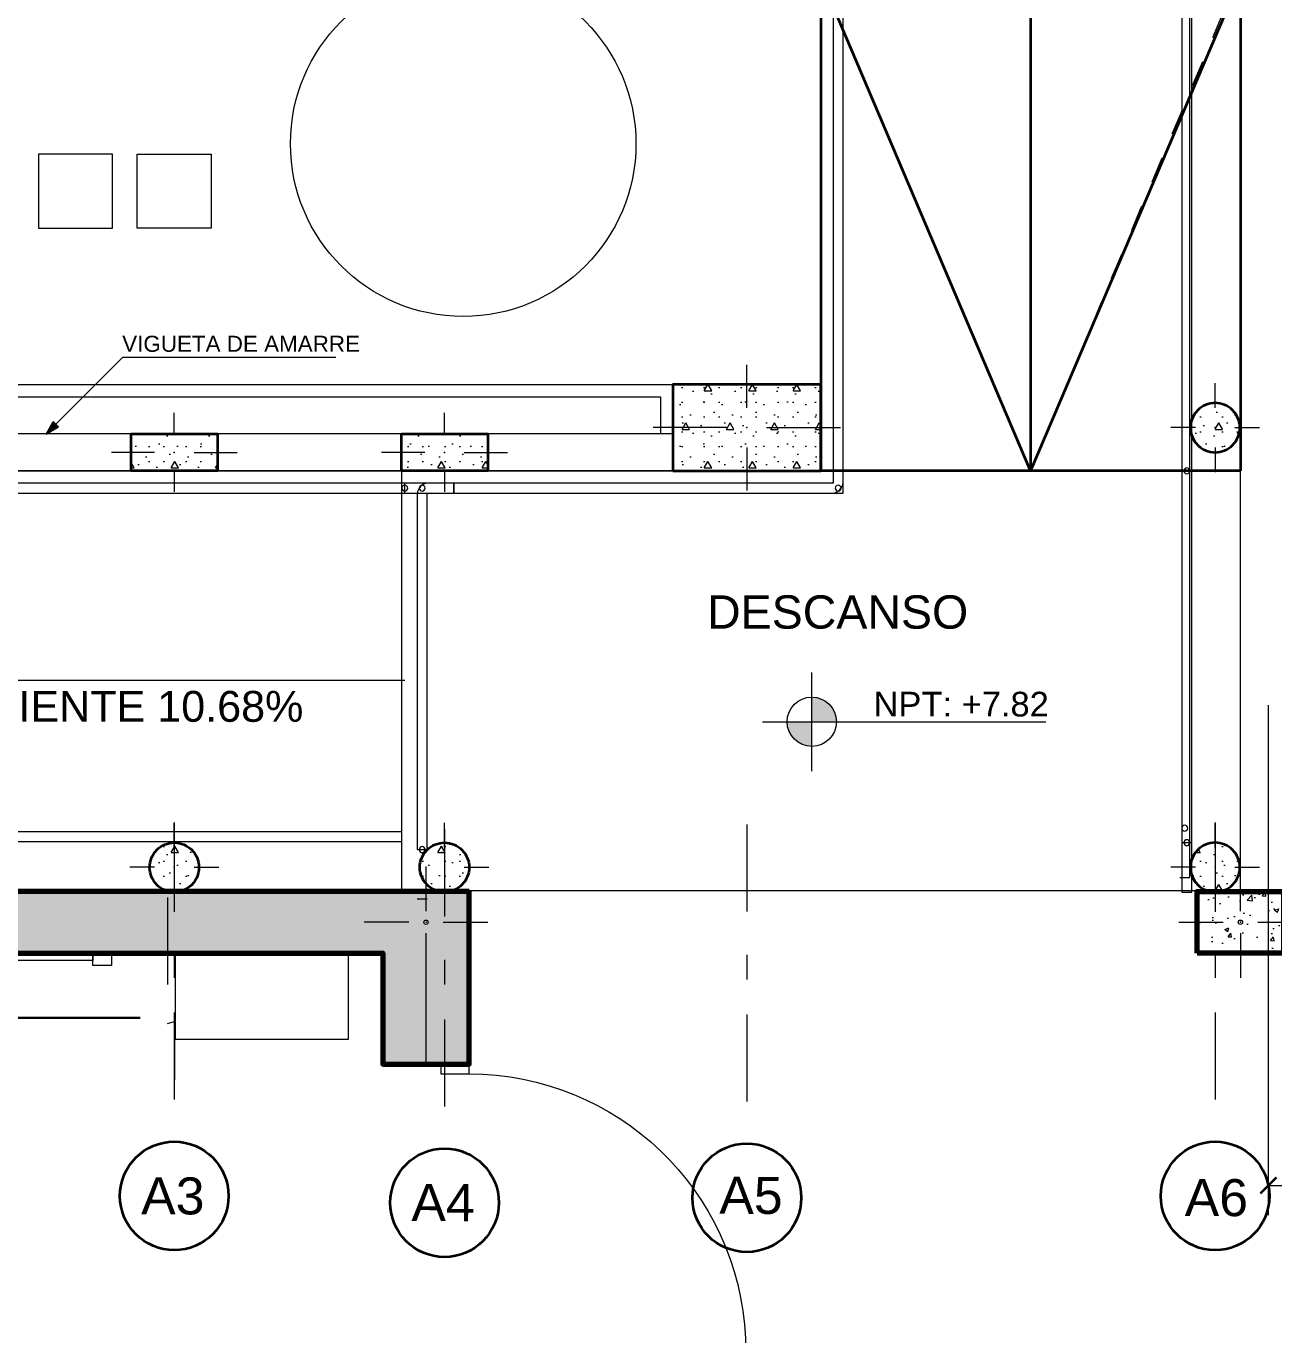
# Model space of a CAD drawing. Header units: millimetres. Extents: x 1 to 121, y 0 to 90.
# Drawn here: x 23.63 to 28.68, y 59.66 to 64.96 of the extents above; entities that cross this region are included whole.
import ezdxf

# ---------------------------------------------------------------- set-up
doc = ezdxf.new("R2010")
doc.units = ezdxf.units.MM
doc.set_wipeout_variables(frame=1)
for name, pattern in [('CONTINUA', [0]), ('Dashed', [0.211667, 0.105833, -0.105833]), ('Dot & Dashed', [0.670278, 0.352778, -0.176389, 0, -0.141111]), ('Wipeout_Contour', [1, 0, -1])]:
    doc.linetypes.add(name, pattern=pattern)
for name, color, linetype, lineweight in [('Annotation - Label_Pen_No__1', 7, 'Continuous', 13), ('Annotation - Text_Pen_No__1', 7, 'Continuous', 13), ('COLUMNAS 50', 32, 'Continuous', 70), ('cotas', 7, 'Continuous', 5), ('Drawing & Figure_Pen_No__1', 7, 'Continuous', 13), ('Drawing & Figure_Pen_No__122', 9, 'Continuous', 13), ('Drawing & Figure_Pen_No__7', 7, 'Continuous', 35), ('Equipamiento SR', 23, 'Continuous', 0), ('Estructura – Carga_Pen_No__122', 9, 'Continuous', 13), ('GRAFO 0 BLANCO', 7, 'Continuous', 0), ('GRAFO 4', 7, 'Continuous', 30), ('Interior - Furniture _Pen_No__1', 7, 'Continuous', 13), ('Interior - Furniture _Pen_No__21', 7, 'Continuous', 35), ('Interior - Stair & Railing_Pen_No__1', 7, 'Continuous', 13), ('Interior - Stair & Railing_Pen_No__122', 9, 'Continuous', 13), ('MOBILIARIO_Pen_No__1', 7, 'Continuous', 13), ('Puertas El', 21, 'Continuous', 15), ('Structural - Bearing_Pen_No__122', 9, 'Continuous', 13), ('Structural - Bearing_Pen_No__20', 1, 'Continuous', 0), ('Structural - Bearing_Pen_No__21', 7, 'Continuous', 35), ('Vanos', 140, 'Continuous', 5)]:
    doc.layers.add(name, color=color, linetype=linetype, lineweight=lineweight)
for name, color, linetype, lineweight, true_color in [('Annotation - Text_Pen_No__167', 7, 'Continuous', 13, 0x6a6a6a), ('Dimensioning - General_Pen_No__167', 7, 'Continuous', 13, 0x6a6a6a), ('Drawing & Figure_Pen_No__167', 7, 'Continuous', 13, 0x6a6a6a), ('Drawing & Figure_Pen_No__253', 7, 'Continuous', 13, 0xe8e8e8), ('Drawing & Figure_Pen_No__91', 171, 'Continuous', 13, 0xaaaaff), ('Structural - Bearing_Pen_No__167', 7, 'Continuous', 13, 0x6a6a6a)]:
    doc.layers.add(name, color=color, linetype=linetype, lineweight=lineweight, true_color=true_color)
doc.layers.add('Dimensioning - General', color=7, linetype='Continuous')
doc.layers.add('Structural - Bearing', color=7, linetype='Continuous')
doc.styles.add('GENERATED_STYLE_1', font='arialbd.ttf')
doc.styles.add('Roberto', font='arial.ttf', dxfattribs={"width": 1.5})
doc.dimstyles.new('1EJESB', dxfattribs={"dimscale": 0, "dimtxt": 0.13, "dimasz": 0.0655, "dimexe": 0.12, "dimexo": 0.12, "dimgap": 0.0755, "dimtad": 1, "dimzin": 4, "dimdsep": 46, "dimtxsty": 'Roberto', "dimblk": 'ARCHTICK', "dimcen": 0.065, "dimclrd": 7, "dimclre": 251, "dimclrt": 7, "dimaunit": 1, "dimadec": 0, "dimazin": 1, "dimtfac": 1, "dimtix": 1, "dimtofl": 0, "dimtmove": 0, "dimatfit": 3, "dimldrblk": 'ARROW', "dimfxl": 1, "dimtolj": 1, "dimtzin": 4, "dimlwd": 9, "dimlwe": 9, "dimarcsym": 0})
pattern_1 = [(0, (-25.37355, 68.62545), (0, 0.3117692), [0.03, -0.15]), (0, (-25.28355, 68.78134), (0, 0.3117692), [0.03, -0.15]), (60, (-25.37355, 68.62545), (-0.27, 0.1558846), [0.03, -0.15]), (60, (-25.19355, 68.62545), (-0.27, 0.1558846), [0.03, -0.15]), (120, (-25.34355, 68.62545), (0.27, 0.1558846), [0.03, -0.15]), (120, (-25.16355, 68.62545), (0.27, 0.1558846), [0.03, -0.15]), (0, (-25.37355, 68.65545), (0, 0.06), [0, -0.06, 0, -0.09]), (45, (-25.34355, 68.65545), (-0.04242641, 0.04242641), [0, -0.045, 0, -0.075])]

# ---------------------------------------------------------------- blocks, each defined once
blk = doc.blocks.new('Picture 18')
at = {"layer": 'Equipamiento SR', "linetype": 'Continuous'}
for p, q in [((0.075, 0), (0, 0)), ((0, 0), (0, -0.05)), ((4.125, 0), (0.075, 0)), ((0.075, 0), (0.075, -0.03)), ((0.075, -0.05), (0.075, 0)), ((4.125, -0.03), (4.125, 0)), ((4.2, 0), (4.125, 0)), ((4.125, 0), (4.125, -0.05)), ((4.2, -0.05), (4.2, 0)), ((0, -0.05), (0.075, -0.05)), ((0.075, -0.03), (4.125, -0.03)), ((4.125, -0.05), (4.2, -0.05))]:
    blk.add_line(p, q, dxfattribs=at)
blk = doc.blocks.new('A$C5A0F33B4')
at = {"layer": 'Puertas El', "linetype": 'Continuous'}
blk.add_line((1.12, 1.16), (1.2176, 2.2757), dxfattribs=at)
at = {"layer": 'Puertas El', "linetype": 'ByBlock'}
for p, q in [((1.005, 1.16), (1.005, 1.2)), ((1.005, 1.2), (1.12, 1.2)), ((1.12, 1.2), (1.005, 1.2)), ((1.12, 1.2), (1.12, 1.16)), ((1.12, 1.16), (1.005, 1.16)), ((1.005, 0), (1.005, 0.04)), ((1.005, 0.04), (1.12, 0.04)), ((1.12, 0), (1.005, 0)), ((1.12, 0), (1.005, 0)), ((1.12, 0), (1.005, 0)), ((1.12, 0.04), (1.12, 0))]:
    blk.add_line(p, q, dxfattribs=at)
blk.add_arc((1.12, 1.16), 1.12, 270, 85, dxfattribs=at)
blk = doc.blocks.new('A$C3C3047C9')
at = {"true_color": 0x939598}
h = blk.add_hatch(color=252, dxfattribs=at)
h.dxf.hatch_style = 1
h.paths.add_polyline_path([(1.9, 0), (2.25, 0), (2.25, 0.7), (0, 0.7), (0, 0.45), (1.9, 0.45)])
h.paths.add_polyline_path([(2.0663, 0.575, -1), (2.0837, 0.575, -1)], flags=16)
at = {"layer": 'COLUMNAS 50', "linetype": 'Continuous'}
blk.add_lwpolyline([(2.25, 0.7), (0, 0.7), (0, 0.45), (1.9, 0.45), (1.9, 0), (2.25, 0)], close=True, dxfattribs=at)
at = {"layer": 'Structural - Bearing_Pen_No__20', "linetype": 'Continuous'}
for p, q in [((2.075, 0.62), (2.075, 0.8)), ((2.005, 0.575), (1.825, 0.575)), ((2.145, 0.575), (2.325, 0.575)), ((2.075, 0), (2.075, 0.53))]:
    blk.add_line(p, q, dxfattribs=at)
blk.add_circle((2.075, 0.575), 0.00871, dxfattribs=at)
blk.add_point((2.075, 0.575), dxfattribs=at)
blk = doc.blocks.new('columna pasillos')
at = {"layer": 'GRAFO 0 BLANCO'}
h = blk.add_hatch(dxfattribs=at)
h.set_pattern_fill('AR-CONC', color=256, scale=0.024, angle=-90)
h.set_pattern_definition([(320, (0, 0), (-0.015060515, -0.17214244), [0.018, -0.198]), (265, (0, 0), (0.18052611, 0.03330032), [0.0144, -0.1584]), (10.45144, (-0.00126, -0.01435), (0.1654656, -0.13884213), [0.01529765, -0.16827411]), (316.1842, (0.048, -7e-10), (-0.03972463, -0.25613792), [0.027, -0.297]), (6.63563, (0.0447, -0.02134), (0.23378846, -0.22431887), [0.02294648, -0.2524113]), (261.18416, (0.048, -7e-10), (0.23378846, -0.22431887), [0.0216, -0.2376]), (291, (0.036, -0.024), (-0.096628536, -0.14325769), [0.018, -0.198]), (236, (0.036, -0.024), (0.17403601, -0.05839568), [0.0144, -0.1584]), (341.45144, (0.02795, -0.03594), (0.07740747, -0.20165337), [0.01529765, -0.16827411]), (307.5, (0, 0), (0.079894525, -0.002918366), [0, -0.15648, 0, -0.1608, 0, -0.159]), (277.5, (0, 0), (0.09465881, -0.06313669), [0, -0.09168, 0, -0.15288, 0, -0.0606]), (237.5, (7e-10, 0.05352), (-0.005413171, -0.128117385), [0, -0.06, 0, -0.1872, 0, -0.2484]), (227.5, (1e-09, 0.07752), (0.024025194, -0.13996468), [0, -0.078, 0, -0.12432, 0, -0.1764])])
h.paths.add_polyline_path([(-235.5347, 35.024), (-235.7847, 35.024), (-235.7847, 34.674), (-235.5347, 34.674)])
h.paths.add_polyline_path([(-235.651, 34.849, -1), (-235.6684, 34.849, -1)], flags=16)
at = {"layer": 'COLUMNAS 50', "color": 1, "linetype": 'Continuous', "lineweight": 9}
for p, q in [((-235.6597, 35.099), (-235.6597, 34.919)), ((-235.7047, 34.849), (-235.8847, 34.849)), ((-235.6147, 34.849), (-235.4347, 34.849)), ((-235.6597, 34.779), (-235.6597, 34.599))]:
    blk.add_line(p, q, dxfattribs=at)
at = {"layer": 'COLUMNAS 50', "linetype": 'Continuous'}
blk.add_lwpolyline([(-235.7847, 35.024), (-235.5347, 35.024), (-235.5347, 34.674), (-235.7847, 34.674)], close=True, dxfattribs=at)
at = {"layer": 'COLUMNAS 50', "color": 1, "linetype": 'Continuous', "lineweight": 9}
blk.add_circle((-235.6597, 34.849), 0.00871, dxfattribs=at)
blk.add_point((-235.6597, 34.849), dxfattribs=at)
blk = doc.blocks.new('_ArchTick')
at = {"color": 0, "linetype": 'ByBlock', "const_width": 0.15}
blk.add_lwpolyline([(-0.5, -0.5), (0.5, 0.5)], dxfattribs=at)
blk = doc.blocks.new('*D246')
at = {"color": 251, "linetype": 'CONTINUA', "lineweight": 9, "transparency": 16777216}
for p, q in [((28.6621, 62.2083), (28.6621, 60.1417)), ((31.662, 62.2083), (31.662, 60.1417))]:
    blk.add_line(p, q, dxfattribs=at)
at = {"color": 7, "linetype": 'CONTINUA', "lineweight": 9, "transparency": 16777216}
blk.add_line((28.6621, 60.2617), (31.662, 60.2617), dxfattribs=at)
at = {"layer": 'Defpoints', "color": 0, "transparency": 16777216}
for p in [(28.6621, 62.3283), (31.662, 62.3283), (31.662, 60.2617)]:
    blk.add_point(p, dxfattribs=at)
at = {"color": 7, "lineweight": 9, "transparency": 16777216, "xscale": 0.0655, "yscale": 0.0655, "zscale": 0.0655, "rotation": 180}
blk.add_blockref('_ArchTick', (28.6621, 60.2617), dxfattribs=at)
at = {"color": 7, "lineweight": 9, "transparency": 16777216, "xscale": 0.0655, "yscale": 0.0655, "zscale": 0.0655}
blk.add_blockref('_ArchTick', (31.662, 60.2617), dxfattribs=at)
at = {"color": 7, "transparency": 16777216, "insert": (30.1621, 60.4036), "char_height": 0.13, "attachment_point": 5, "style": 'Roberto'}
blk.add_mtext('\\A1;3.00', dxfattribs=at)
blk = doc.blocks.new('ARROW')
at = {"layer": 'cotas', "color": 1, "ltscale": 0.5}
blk.add_line((2.5, 0), (-2.5, 0), dxfattribs=at)
at = {"layer": 'cotas', "const_width": 0.635}
blk.add_lwpolyline([(-0.318, 0, 1), (0.318, 0, 1)], format="xyb", close=True, dxfattribs=at)
blk = doc.blocks.new('Straight Ramp 23[5]', base_point=(53.0726, 3.1819))
at = {"layer": 'Interior - Furniture _Pen_No__21', "color": 7, "linetype": 'Continuous', "lineweight": 35}
for p, q in [((52.2226, 3.1819), (52.2226, -5.4681)), ((53.0726, 3.1819), (53.0726, -5.4681)), ((53.9226, 3.1819), (53.9226, -5.4681)), ((53.0726, -5.4681), (52.2226, -3.4681)), ((53.9226, -3.4681), (53.0726, -5.4681)), ((53.9226, -5.4681), (52.2226, -5.4681))]:
    blk.add_line(p, q, dxfattribs=at)
blk = doc.blocks.new('Level Dimension_9', base_point=(52.1859, -6.4848))
at = {"layer": 'Dimensioning - General_Pen_No__167', "linetype": 'Continuous', "lineweight": 13, "true_color": 0x6a6a6a}
for points in [[(52.1859, -6.4848), (52.2859, -6.4848), (52.2783, -6.4466), (52.2566, -6.4141), (52.2242, -6.3925), (52.1859, -6.3848)], [(52.1859, -6.4848), (52.0859, -6.4848), (52.0935, -6.5231), (52.1152, -6.5556), (52.1476, -6.5772), (52.1859, -6.5848)]]:
    blk.add_hatch(color=251, dxfattribs=at).paths.add_polyline_path(points)
at = {"layer": 'Dimensioning - General_Pen_No__167', "color": 251, "linetype": 'Continuous', "lineweight": 13, "true_color": 0x6a6a6a}
for p, q in [((52.1859, -6.6848), (52.1859, -6.2848)), ((51.9859, -6.4848), (53.1344, -6.4848))]:
    blk.add_line(p, q, dxfattribs=at)
blk.add_circle((52.1859, -6.4848), 0.1, dxfattribs=at)
at = {"layer": 'Dimensioning - General_Pen_No__167', "color": 251, "lineweight": 13, "true_color": 0x6a6a6a, "insert": (52.4359, -6.4648), "char_height": 0.1, "attachment_point": 7, "style": 'GENERATED_STYLE_1'}
blk.add_mtext('\\A1;{\\pql;\\fArial|b0|i0|c0|p34;NPT: +7.82}', dxfattribs=at)

msp = doc.modelspace()

# ---------------------------------------------------------------- hatches: boundary and pattern name
at = {"layer": 'Annotation - Label_Pen_No__1', "linetype": 'Continuous', "lineweight": 13}
msp.add_hatch(color=7, dxfattribs=at).paths.add_polyline_path([(23.7096, 63.3065), (23.7598, 63.3355), (23.7386, 63.3567)])
at = {"layer": 'Structural - Bearing_Pen_No__122', "linetype": 'Continuous', "lineweight": 13}
h = msp.add_hatch(dxfattribs=at)
h.set_pattern_fill('STRUCTURAL_CONCRETE', color=9, style=0, pattern_type=2)
h.set_pattern_definition(pattern_1)
h.paths.add_polyline_path([(28.3466, 63.3323, 0.414214), (28.4466, 63.2323, 0.414214), (28.5466, 63.3323, 0.414214), (28.4466, 63.4323, 0.414214)])
h = msp.add_hatch(dxfattribs=at)
h.set_pattern_fill('STRUCTURAL_CONCRETE', color=9, style=0, pattern_type=2)
h.set_pattern_definition(pattern_1)
h.paths.add_polyline_path([(24.129, 61.5508, 0.414214), (24.229, 61.4508, 0.414214), (24.329, 61.5508, 0.414214), (24.229, 61.6508, 0.414214)])
h = msp.add_hatch(dxfattribs=at)
h.set_pattern_fill('STRUCTURAL_CONCRETE', color=9, style=0, pattern_type=2)
h.set_pattern_definition(pattern_1)
h.paths.add_polyline_path([(25.224, 61.5508, 0.414214), (25.324, 61.4508, 0.414214), (25.424, 61.5508, 0.414214), (25.324, 61.6508, 0.414214)])
h = msp.add_hatch(dxfattribs=at)
h.set_pattern_fill('STRUCTURAL_CONCRETE', color=9, style=0, pattern_type=2)
h.set_pattern_definition(pattern_1)
h.paths.add_polyline_path([(28.3466, 61.5508, 0.414214), (28.4466, 61.4508, 0.414214), (28.5466, 61.5508, 0.414214), (28.4466, 61.6508, 0.414214)])

# ---------------------------------------------------------------- linework, layer by layer
at = {"layer": 'Annotation - Label_Pen_No__1', "color": 7, "linetype": 'Continuous', "lineweight": 13}
for p, q in [((23.7492, 63.3461), (24.0207, 63.6176)), ((24.0207, 63.6176), (24.8836, 63.6176)), ((23.7096, 63.3065), (23.7386, 63.3567)), ((23.7096, 63.3065), (23.7598, 63.3355)), ((23.7386, 63.3567), (23.7598, 63.3355))]:
    msp.add_line(p, q, dxfattribs=at)
at = {"layer": 'Drawing & Figure_Pen_No__1', "color": 7, "linetype": 'Continuous', "lineweight": 13}
msp.add_lwpolyline([(28.549, 73.5073), (22.6544, 73.5073, 1.000452), (22.6544, 61.4573), (28.549, 61.4573)], format="xyb", close=True, dxfattribs=at)
at = {"layer": 'Drawing & Figure_Pen_No__122', "color": 9, "linetype": 'Dot & Dashed', "lineweight": 13}
for p, q in [((24.229, 61.7326), (24.229, 60.4794)), ((26.549, 61.7249), (26.549, 60.4717)), ((28.4466, 61.7326), (28.4466, 60.4794)), ((25.324, 61.7049), (25.324, 60.4517))]:
    msp.add_line(p, q, dxfattribs=at)
at = {"layer": 'Drawing & Figure_Pen_No__122', "color": 9, "linetype": 'Continuous', "lineweight": 13}
msp.add_circle((25.3998, 64.4828), 0.7, dxfattribs=at)
at = {"layer": 'Drawing & Figure_Pen_No__167', "color": 251, "linetype": 'Continuous', "lineweight": 13, "true_color": 0x6a6a6a}
msp.add_line((25.1634, 62.3073), (22.6534, 62.3073), dxfattribs=at)
at = {"layer": 'Drawing & Figure_Pen_No__253', "color": 254, "linetype": 'Dot & Dashed', "lineweight": 13, "true_color": 0xe8e8e8}
msp.add_lwpolyline([(24.2011, 61.4289), (24.2011, 60.9182), (24.2303, 60.9259), (24.2303, 60.6892)], dxfattribs=at)
at = {"layer": 'Drawing & Figure_Pen_No__7', "color": 7, "linetype": 'Continuous', "lineweight": 35}
for centre in [(24.229, 60.2194), (25.324, 60.1917), (26.549, 60.2117), (28.4466, 60.2194)]:
    msp.add_circle(centre, 0.22, dxfattribs=at)
at = {"layer": 'Drawing & Figure_Pen_No__91', "color": 161, "linetype": 'Dashed', "lineweight": 13, "true_color": 0xaaaaff}
msp.add_line((27.699, 63.1573), (28.539, 65.156), dxfattribs=at)
at = {"layer": 'Equipamiento SR'}
msp.add_lwpolyline([(24.9339, 61.2035), (24.9339, 60.8535), (24.2339, 60.8535), (24.2339, 61.2035), (24.9339, 61.2035)], dxfattribs=at)
at = {"layer": 'Estructura – Carga_Pen_No__122', "color": 9, "linetype": 'Continuous', "lineweight": 13}
for points in [[(23.9788, 64.4409), (23.6788, 64.4409), (23.6788, 64.1409), (23.9788, 64.1409)], [(24.3788, 64.1409), (24.0788, 64.1409), (24.0788, 64.4409), (24.3788, 64.4409)]]:
    msp.add_lwpolyline(points, close=True, dxfattribs=at)
at = {"layer": 'GRAFO 4', "linetype": 'Continuous'}
msp.add_line((24.0905, 60.941), (23.1905, 60.941), dxfattribs=at)
at = {"layer": 'Interior - Stair & Railing_Pen_No__1', "color": 7, "linetype": 'Continuous', "lineweight": 13}
msp.add_lwpolyline([(26.249, 63.3073), (25.149, 63.3073), (22.653, 63.3059, -1), (22.653, 71.6587), (26.849, 71.6587), (26.849, 71.8073), (22.654, 71.8073, 0.414993), (18.329, 67.4823, 0.413351), (22.654, 63.1573), (26.249, 63.1573)], format="xyb", close=True, dxfattribs=at)
at = {"layer": 'Interior - Stair & Railing_Pen_No__122', "color": 9, "linetype": 'Continuous', "lineweight": 13}
for p, q in [((26.9011, 71.8103), (26.899, 63.1073)), ((26.9011, 71.8103), (26.899, 63.1073)), ((26.9011, 71.8103), (26.899, 63.1073)), ((26.9011, 71.8066), (26.899, 63.1293)), ((26.939, 63.1003), (26.9411, 71.8103)), ((26.939, 63.1003), (26.9411, 71.8103)), ((26.939, 63.1003), (26.9411, 71.8103)), ((26.939, 63.1293), (26.9411, 71.8066)), ((28.3122, 71.521), (28.3122, 63.1698)), ((28.3122, 71.521), (28.3122, 63.1698)), ((28.3122, 71.521), (28.3122, 63.1698)), ((28.3122, 71.521), (28.3122, 63.1714)), ((28.3522, 63.1698), (28.3522, 71.521)), ((28.3522, 63.1698), (28.3522, 71.521)), ((28.3522, 63.1698), (28.3522, 71.521)), ((28.3522, 63.1714), (28.3522, 71.521)), ((26.899, 65.6823), (26.899, 63.1573)), ((26.939, 63.1515), (26.939, 65.6823)), ((28.3435, 61.7091), (28.3435, 65.6198)), ((28.3435, 61.7091), (28.3435, 65.6198)), ((28.3435, 61.7091), (28.3435, 65.6198)), ((28.3435, 61.7091), (28.3435, 65.6195)), ((28.3122, 63.1714), (28.3122, 63.1586)), ((28.3122, 63.1698), (28.3122, 63.1573)), ((28.3122, 63.1698), (28.3122, 63.1573)), ((28.3122, 63.1698), (28.3122, 63.1573)), ((28.3122, 63.1586), (28.3122, 63.1561)), ((28.3122, 63.1573), (28.3122, 63.1323)), ((28.3122, 63.1573), (28.3122, 63.1323)), ((28.3122, 63.1573), (28.3122, 63.1323)), ((28.3122, 63.1561), (28.3122, 63.1329)), ((28.3522, 63.1586), (28.3522, 63.1714)), ((28.3522, 63.1573), (28.3522, 63.1698)), ((28.3522, 63.1573), (28.3522, 63.1698)), ((28.3522, 63.1573), (28.3522, 63.1698)), ((28.3522, 63.1561), (28.3522, 63.1586)), ((28.3522, 63.1323), (28.3522, 63.1573)), ((28.3522, 63.1323), (28.3522, 63.1573)), ((28.3522, 63.1323), (28.3522, 63.1573)), ((28.3522, 63.1329), (28.3522, 63.1561)), ((25.1634, 63.1073), (22.6662, 63.1073)), ((25.1634, 63.1073), (22.6662, 63.1073)), ((25.1634, 63.1073), (22.6662, 63.1073)), ((25.1634, 63.1073), (22.6662, 63.1073)), ((25.1634, 63.1073), (22.6665, 63.1073)), ((25.1634, 63.1073), (22.6665, 63.1073)), ((25.1634, 63.1073), (22.6665, 63.1073)), ((25.1634, 63.1073), (22.6665, 63.1073)), ((25.3623, 63.1073), (25.1634, 63.1073)), ((25.3623, 63.1073), (25.1634, 63.1073)), ((25.3623, 63.1073), (25.1634, 63.1073)), ((25.1634, 63.0673), (25.1634, 63.1073)), ((25.3624, 63.1073), (25.1634, 63.1073)), ((25.3624, 63.1073), (25.1634, 63.1073)), ((25.3624, 63.1073), (25.1634, 63.1073)), ((25.1634, 63.0673), (25.1634, 63.1073)), ((25.2467, 63.106), (25.2358, 63.1014)), ((25.2467, 63.106), (25.2358, 63.1014)), ((25.2467, 63.106), (25.2358, 63.1014)), ((25.2467, 63.106), (25.2358, 63.1014)), ((25.2571, 63.1073), (25.2467, 63.106)), ((25.2571, 63.1073), (25.2467, 63.106)), ((25.2571, 63.1073), (25.2467, 63.106)), ((25.2571, 63.1073), (25.2467, 63.106)), ((25.2584, 63.1073), (25.2571, 63.1073)), ((25.2584, 63.1073), (25.2571, 63.1073)), ((25.2584, 63.1073), (25.2571, 63.1073)), ((25.2584, 63.1073), (25.2571, 63.1073)), ((25.2744, 63.1073), (25.2584, 63.1073)), ((25.2744, 63.1073), (25.2584, 63.1073)), ((25.2744, 63.1073), (25.2584, 63.1073)), ((25.2744, 63.1073), (25.2584, 63.1073)), ((26.8543, 63.1073), (25.2744, 63.1073)), ((26.8543, 63.1073), (25.2744, 63.1073)), ((26.8543, 63.1073), (25.2744, 63.1073)), ((26.8507, 63.1073), (25.2744, 63.1073)), ((25.3623, 63.0673), (25.3623, 63.1073)), ((25.3623, 63.0673), (25.3623, 63.1073)), ((25.3623, 63.0673), (25.3623, 63.1073)), ((25.3624, 63.0673), (25.3624, 63.1073)), ((25.3624, 63.0673), (25.3624, 63.1073)), ((25.3624, 63.0673), (25.3624, 63.1073)), ((26.8673, 63.1073), (26.8507, 63.1073)), ((26.8673, 63.1073), (26.8543, 63.1073)), ((26.8673, 63.1073), (26.8543, 63.1073)), ((26.8673, 63.1073), (26.8543, 63.1073)), ((26.8707, 63.1073), (26.8673, 63.1073)), ((26.8707, 63.1073), (26.8673, 63.1073)), ((26.8707, 63.1073), (26.8673, 63.1073)), ((26.8707, 63.1073), (26.8673, 63.1073)), ((26.8931, 63.1073), (26.8707, 63.1073)), ((26.8931, 63.1073), (26.8707, 63.1073)), ((26.8931, 63.1073), (26.8707, 63.1073)), ((26.8923, 63.1073), (26.8707, 63.1073)), ((26.8949, 63.1077), (26.8923, 63.1073)), ((26.8923, 63.1073), (26.8923, 63.1073)), ((26.899, 63.1073), (26.8931, 63.1073)), ((26.899, 63.1073), (26.8931, 63.1073)), ((26.899, 63.1073), (26.8931, 63.1073)), ((26.8962, 63.1082), (26.8949, 63.1077)), ((26.8973, 63.109), (26.8962, 63.1082)), ((26.8981, 63.1102), (26.8973, 63.109)), ((26.8987, 63.1114), (26.8981, 63.1102)), ((26.899, 63.1141), (26.8987, 63.1114)), ((26.899, 63.1293), (26.899, 63.1141)), ((26.9376, 63.101), (26.939, 63.1115)), ((26.939, 63.1128), (26.939, 63.1293)), ((26.939, 63.1115), (26.939, 63.1128)), ((28.3122, 63.1329), (28.3122, 63.1073)), ((28.3122, 63.1323), (28.3122, 63.1073)), ((28.3122, 63.1323), (28.3122, 63.1073)), ((28.3122, 63.1323), (28.3122, 63.1073)), ((28.3122, 63.1073), (28.3122, 63.0948)), ((28.3122, 63.1073), (28.3122, 63.0948)), ((28.3122, 63.1073), (28.3122, 63.0948)), ((28.3122, 63.1073), (28.3122, 63.0945)), ((28.3522, 63.1073), (28.3522, 63.1329)), ((28.3522, 63.1073), (28.3522, 63.1323)), ((28.3522, 63.1073), (28.3522, 63.1323)), ((28.3522, 63.1073), (28.3522, 63.1323)), ((28.3522, 63.0948), (28.3522, 63.1073)), ((28.3522, 63.0948), (28.3522, 63.1073)), ((28.3522, 63.0948), (28.3522, 63.1073)), ((28.3522, 63.0945), (28.3522, 63.1073)), ((22.6662, 63.0673), (25.1634, 63.0673)), ((22.6662, 63.0673), (25.1634, 63.0673)), ((22.6662, 63.0673), (25.1634, 63.0673)), ((22.6662, 63.0673), (25.1634, 63.0673)), ((22.6665, 63.0673), (25.1634, 63.0673)), ((22.6665, 63.0673), (25.1634, 63.0673)), ((22.6665, 63.0673), (25.1634, 63.0673)), ((22.6665, 63.0673), (25.1634, 63.0673)), ((25.1634, 63.0673), (25.3623, 63.0673)), ((25.1634, 63.0673), (25.3623, 63.0673)), ((25.1634, 63.0673), (25.3623, 63.0673)), ((25.1634, 63.0673), (25.3624, 63.0673)), ((25.1634, 63.0673), (25.3624, 63.0673)), ((25.1634, 63.0673), (25.3624, 63.0673)), ((25.2148, 63.074), (25.2134, 63.0636)), ((25.2148, 63.074), (25.2134, 63.0636)), ((25.2148, 63.074), (25.2134, 63.0636)), ((25.2148, 63.074), (25.2134, 63.0636)), ((25.2134, 63.0636), (25.2134, 63.0374)), ((25.2134, 63.0636), (25.2134, 63.0374)), ((25.2134, 63.0636), (25.2134, 63.0374)), ((25.2134, 63.0636), (25.2134, 63.0374)), ((25.216, 63.0769), (25.2148, 63.074)), ((25.216, 63.0769), (25.2148, 63.074)), ((25.216, 63.0769), (25.2148, 63.074)), ((25.216, 63.0769), (25.2148, 63.074)), ((25.2193, 63.0849), (25.216, 63.0769)), ((25.2193, 63.0849), (25.216, 63.0769)), ((25.2193, 63.0849), (25.216, 63.0769)), ((25.2193, 63.0849), (25.216, 63.0769)), ((25.2264, 63.0943), (25.2193, 63.0849)), ((25.2264, 63.0943), (25.2193, 63.0849)), ((25.2264, 63.0943), (25.2193, 63.0849)), ((25.2264, 63.0943), (25.2193, 63.0849)), ((25.2358, 63.1014), (25.2264, 63.0943)), ((25.2358, 63.1014), (25.2264, 63.0943)), ((25.2358, 63.1014), (25.2264, 63.0943)), ((25.2358, 63.1014), (25.2264, 63.0943)), ((25.2534, 63.0614), (25.2537, 63.0636)), ((25.2534, 63.0614), (25.2537, 63.0636)), ((25.2534, 63.0614), (25.2537, 63.0636)), ((25.2534, 63.0614), (25.2537, 63.0636)), ((25.2534, 63.061), (25.2534, 63.0614)), ((25.2534, 63.061), (25.2534, 63.0614)), ((25.2534, 63.061), (25.2534, 63.0614)), ((25.2534, 63.061), (25.2534, 63.0614)), ((25.2534, 63.0374), (25.2534, 63.061)), ((25.2534, 63.0374), (25.2534, 63.061)), ((25.2534, 63.0374), (25.2534, 63.061)), ((25.2534, 63.0374), (25.2534, 63.061)), ((25.2537, 63.0636), (25.2542, 63.0647)), ((25.2537, 63.0636), (25.2542, 63.0647)), ((25.2537, 63.0636), (25.2542, 63.0647)), ((25.2537, 63.0636), (25.2542, 63.0647)), ((25.2542, 63.0647), (25.255, 63.0657)), ((25.2542, 63.0647), (25.255, 63.0657)), ((25.2542, 63.0647), (25.255, 63.0657)), ((25.2542, 63.0647), (25.255, 63.0657)), ((25.255, 63.0657), (25.256, 63.0665)), ((25.255, 63.0657), (25.256, 63.0665)), ((25.255, 63.0657), (25.256, 63.0665)), ((25.255, 63.0657), (25.256, 63.0665)), ((25.256, 63.0665), (25.2571, 63.067)), ((25.256, 63.0665), (25.2571, 63.067)), ((25.256, 63.0665), (25.2571, 63.067)), ((25.256, 63.0665), (25.2571, 63.067)), ((25.2571, 63.067), (25.2597, 63.0673)), ((25.2571, 63.067), (25.2597, 63.0673)), ((25.2571, 63.067), (25.2597, 63.0673)), ((25.2571, 63.067), (25.2597, 63.0673)), ((25.2597, 63.0673), (25.2744, 63.0673)), ((25.2597, 63.0673), (25.2744, 63.0673)), ((25.2597, 63.0673), (25.2744, 63.0673)), ((25.2597, 63.0673), (25.2744, 63.0673)), ((25.2744, 63.0673), (26.8543, 63.0673)), ((25.2744, 63.0673), (26.8543, 63.0673)), ((25.2744, 63.0673), (26.8543, 63.0673)), ((25.2744, 63.0673), (26.8507, 63.0673)), ((26.8507, 63.0673), (26.8673, 63.0673)), ((26.8543, 63.0673), (26.8673, 63.0673)), ((26.8543, 63.0673), (26.8673, 63.0673)), ((26.8543, 63.0673), (26.8673, 63.0673)), ((26.8673, 63.0673), (26.8707, 63.0673)), ((26.8673, 63.0673), (26.8707, 63.0673)), ((26.8673, 63.0673), (26.8707, 63.0673)), ((26.8673, 63.0673), (26.8707, 63.0673)), ((26.8707, 63.0673), (26.8931, 63.0673)), ((26.8707, 63.0673), (26.8931, 63.0673)), ((26.8707, 63.0673), (26.8931, 63.0673)), ((26.8707, 63.0673), (26.895, 63.0673)), ((26.8931, 63.0673), (26.939, 63.0673)), ((26.8931, 63.0673), (26.939, 63.0673)), ((26.8931, 63.0673), (26.939, 63.0673)), ((26.895, 63.0673), (26.9055, 63.0687)), ((26.9055, 63.0687), (26.908, 63.0698)), ((26.908, 63.0698), (26.9164, 63.0733)), ((26.9164, 63.0733), (26.9259, 63.0806)), ((26.9259, 63.0806), (26.9331, 63.09)), ((26.9331, 63.09), (26.9376, 63.101)), ((26.939, 63.0873), (26.939, 63.1003)), ((26.939, 63.0873), (26.939, 63.1003)), ((26.939, 63.0873), (26.939, 63.1003)), ((26.939, 63.0673), (26.939, 63.0873)), ((26.939, 63.0673), (26.939, 63.0873)), ((26.939, 63.0673), (26.939, 63.0873)), ((28.3122, 63.0948), (28.3122, 61.6508)), ((28.3122, 63.0948), (28.3122, 61.6508)), ((28.3122, 63.0948), (28.3122, 61.6508)), ((28.3122, 63.0945), (28.3122, 61.6508)), ((28.3522, 61.6508), (28.3522, 63.0948)), ((28.3522, 61.6508), (28.3522, 63.0948)), ((28.3522, 61.6508), (28.3522, 63.0948)), ((28.3522, 61.6508), (28.3522, 63.0945)), ((25.2134, 63.0374), (25.2134, 63.0373)), ((25.2134, 63.0374), (25.2134, 63.0373)), ((25.2134, 63.0374), (25.2134, 63.0373)), ((25.2134, 63.0374), (25.2134, 63.0373)), ((25.2134, 63.0373), (25.2134, 63.0212)), ((25.2134, 63.0373), (25.2134, 63.0212)), ((25.2134, 63.0373), (25.2134, 63.0212)), ((25.2134, 63.0373), (25.2134, 63.0212)), ((25.2134, 63.0212), (25.2134, 61.6225)), ((25.2134, 63.0212), (25.2134, 61.6225)), ((25.2134, 63.0212), (25.2134, 61.6225)), ((25.2134, 63.0212), (25.2134, 61.6225)), ((25.2534, 63.0373), (25.2534, 63.0374)), ((25.2534, 63.0373), (25.2534, 63.0374)), ((25.2534, 63.0373), (25.2534, 63.0374)), ((25.2534, 63.0373), (25.2534, 63.0374)), ((25.2534, 63.0212), (25.2534, 63.0373)), ((25.2534, 63.0212), (25.2534, 63.0373)), ((25.2534, 63.0212), (25.2534, 63.0373)), ((25.2534, 63.0212), (25.2534, 63.0373)), ((25.2534, 61.6225), (25.2534, 63.0212)), ((25.2534, 61.6225), (25.2534, 63.0212)), ((25.2534, 61.6225), (25.2534, 63.0212)), ((25.2534, 61.6225), (25.2534, 63.0212)), ((25.149, 61.695), (22.6659, 61.695)), ((25.149, 61.695), (22.6659, 61.695)), ((28.3435, 61.5091), (28.3435, 61.7091)), ((28.3435, 61.5091), (28.3435, 61.7091)), ((28.3435, 61.5091), (28.3435, 61.7091)), ((22.6659, 61.655), (25.149, 61.655)), ((25.2134, 61.6225), (25.2534, 61.6225)), ((28.3122, 61.6508), (28.3122, 61.4508)), ((28.3122, 61.6508), (28.3122, 61.4508)), ((28.3122, 61.6508), (28.3122, 61.4508)), ((28.3122, 61.6508), (28.3522, 61.6508)), ((28.3522, 61.4508), (28.3522, 61.6508)), ((28.3522, 61.4508), (28.3522, 61.6508)), ((28.3522, 61.4508), (28.3522, 61.6508)), ((28.3035, 61.5091), (28.3435, 61.5091)), ((28.3035, 61.5091), (28.3435, 61.5091)), ((28.3035, 61.5091), (28.3435, 61.5091)), ((25.2134, 61.4225), (25.2534, 61.4225)), ((25.2134, 61.4225), (25.2534, 61.4225)), ((28.3122, 61.4508), (28.3522, 61.4508)), ((28.3122, 61.4508), (28.3522, 61.4508)), ((28.3122, 61.4508), (28.3522, 61.4508)), ((28.399, 61.4508), (28.439, 61.4508)), ((28.399, 61.4508), (28.439, 61.4508)), ((28.459, 61.4508), (28.499, 61.4508))]:
    msp.add_line(p, q, dxfattribs=at)
for points in [[(28.3202, 63.1573, 1), (28.3442, 63.1573, 1)], [(25.1634, 63.0993, 1), (25.1634, 63.0753, 1)], [(25.1634, 63.0993, 1), (25.1634, 63.0753, 1)], [(25.2334, 63.0993, 1), (25.2334, 63.0753, 1)], [(26.907, 63.0873, 1), (26.931, 63.0873, 1)], [(28.3115, 61.7091, 1), (28.3355, 61.7091, 1)], [(25.2214, 61.6225, 1), (25.2454, 61.6225, 1)], [(28.3202, 61.6508, 1), (28.3442, 61.6508, 1)]]:
    msp.add_lwpolyline(points, format="xyb", close=True, dxfattribs=at)
at = {"layer": 'Structural - Bearing_Pen_No__167', "color": 251, "linetype": 'Continuous', "lineweight": 13, "true_color": 0x6a6a6a}
for p, q in [((28.4466, 63.4123), (28.4466, 63.5123)), ((28.3666, 63.3323), (28.2666, 63.3323)), ((28.5266, 63.3323), (28.6266, 63.3323)), ((28.4466, 63.2523), (28.4466, 63.1523)), ((24.229, 61.6308), (24.229, 61.7308)), ((25.324, 61.6308), (25.324, 61.7308)), ((28.4466, 61.6308), (28.4466, 61.7308)), ((24.149, 61.5508), (24.049, 61.5508)), ((24.309, 61.5508), (24.409, 61.5508)), ((25.404, 61.5508), (25.504, 61.5508)), ((28.3666, 61.5508), (28.2666, 61.5508)), ((28.5266, 61.5508), (28.6266, 61.5508)), ((24.229, 61.4708), (24.229, 61.3708)), ((25.324, 61.4708), (25.324, 61.3708)), ((28.4466, 61.4708), (28.4466, 61.3708)), ((28.4466, 61.4708), (28.4466, 61.3708))]:
    msp.add_line(p, q, dxfattribs=at)
for points in [[(26.249, 71.4573), (23.254, 71.4573), (22.654, 71.4573, 1.000253), (22.654, 63.5073), (26.249, 63.5073), (26.249, 63.1573), (22.654, 63.1573, -0.414993), (18.329, 67.4823, -0.414599), (22.654, 71.8073), (26.249, 71.8073)], [(26.199, 71.5073), (23.254, 71.5073), (22.654, 71.5073, 1.000252), (22.654, 63.4573), (26.199, 63.4573), (26.199, 63.3073), (22.654, 63.3073, -0.414998), (18.4766, 67.4823, -0.414603), (22.653, 71.6587), (26.199, 71.6573)]]:
    msp.add_lwpolyline(points, format="xyb", close=True, dxfattribs=at)
msp.add_lwpolyline([(25.149, 61.4573), (28.549, 61.4573), (28.549, 63.1573), (25.149, 63.1573)], close=True, dxfattribs=at)
for p in [(28.4466, 63.3323), (24.229, 61.5508), (28.4466, 61.5508)]:
    msp.add_point(p, dxfattribs=at)
at = {"layer": 'Structural - Bearing_Pen_No__21', "color": 7, "linetype": 'Continuous', "lineweight": 35}
for points in [[(28.3466, 63.3323, 0.414214), (28.4466, 63.2323, 0.414214), (28.5466, 63.3323, 0.414214), (28.4466, 63.4323, 0.414214)], [(24.129, 61.5508, -0.414214), (24.229, 61.6508, -0.414214), (24.329, 61.5508, -0.414214), (24.229, 61.4508, -0.414214)], [(25.224, 61.5508, -0.414214), (25.324, 61.6508, -0.414214), (25.424, 61.5508, -0.414214), (25.324, 61.4508, -0.414214)], [(28.3466, 61.5508, 0.414214), (28.4466, 61.4508, 0.414214), (28.5466, 61.5508, 0.414214), (28.4466, 61.6508, 0.414214)]]:
    msp.add_lwpolyline(points, format="xyb", close=True, dxfattribs=at)

# ---------------------------------------------------------------- block references
at = {"layer": 'COLUMNAS 50', "rotation": 90}
msp.add_blockref('columna pasillos', (63.398, 296.9882), dxfattribs=at)
at = {"layer": 'Dimensioning - General', "color": 251, "lineweight": 13, "true_color": 0x6a6a6a}
msp.add_blockref('Level Dimension_9', (26.8123, 62.1406), dxfattribs=at)
at = {"layer": 'Equipamiento SR', "xscale": -1, "rotation": 180}
msp.add_blockref('A$C5A0F33B4', (24.304, 60.7535), dxfattribs=at)
at = {"layer": 'Interior - Furniture _Pen_No__1', "color": 7, "linetype": 'Continuous', "lineweight": 13}
msp.add_blockref('Straight Ramp 23[5]', (27.699, 71.8073), dxfattribs=at)
at = {"layer": 'MOBILIARIO_Pen_No__1', "linetype": 'Continuous', "xscale": -1}
msp.add_blockref('Picture 18', (23.974, 61.2035), dxfattribs=at)
at = {"layer": 'Vanos'}
msp.add_blockref('A$C3C3047C9', (23.174, 60.7535), dxfattribs=at)

# ---------------------------------------------------------------- texts
at = {"layer": 'Annotation - Label_Pen_No__1', "color": 7, "linetype": 'Continuous', "lineweight": 13, "insert": (24.0179, 63.6388), "char_height": 0.065, "attachment_point": 7, "style": 'GENERATED_STYLE_1'}
msp.add_mtext('\\A1;{\\pql;\\fArial|b0|i0|c0|p34;VIGUETA DE AMARRE}', dxfattribs=at)
at = {"layer": 'Annotation - Text_Pen_No__1', "color": 7, "linetype": 'Continuous', "lineweight": 13, "insert": (26.9169, 62.6529), "char_height": 0.135, "attachment_point": 2, "style": 'GENERATED_STYLE_1'}
msp.add_mtext('\\A1;{\\pqc;\\fArial|b0|i0|c0|p34;DESCANSO}', dxfattribs=at)
at = {"layer": 'Annotation - Text_Pen_No__167', "color": 251, "linetype": 'Continuous', "lineweight": 13, "true_color": 0x6a6a6a, "insert": (23.9322, 62.2655), "char_height": 0.125, "attachment_point": 2, "style": 'GENERATED_STYLE_1'}
msp.add_mtext('\\A1;{\\pqc;\\fArial|b0|i0|c0|p34;PENDIENTE 10.68%}', dxfattribs=at)
at = {"layer": 'Drawing & Figure_Pen_No__7', "color": 7, "linetype": 'Continuous', "lineweight": 35, "char_height": 0.15, "attachment_point": 7, "rotation": 359.7107, "style": 'GENERATED_STYLE_1'}
for s, insert in [('\\A1;{\\pql;\\fArial|b0|i0|c0|p34;A3}', (24.0948, 60.1432)), ('\\A1;{\\pql;\\fArial|b0|i0|c0|p34;A5}', (26.4375, 60.1452)), ('\\A1;{\\pql;\\fArial|b0|i0|c0|p34;A4}', (25.1898, 60.1181)), ('\\A1;{\\pql;\\fArial|b0|i0|c0|p34;A6}', (28.3233, 60.1362))]:
    msp.add_mtext(s, dxfattribs=dict(at, insert=insert))

# ---------------------------------------------------------------- dimensions: what is measured, and where the dimension line sits
dim = msp.add_linear_dim(base=(31.662, 60.2617), p1=(28.6621, 62.3283), p2=(31.662, 62.3283), dimstyle='1EJESB', override={"dimscale": 1})
dim.commit()
dim.dimension.update_dxf_attribs({"geometry": '*D246', "text_midpoint": (30.1621, 60.4036)})

# ---------------------------------------------------------------- next in the draw order: wipeouts: each hides what was drawn before it
at = {"color": 254, "linetype": 'Wipeout_Contour', "lineweight": 0, "ltscale": 208.7793}
msp.add_wipeout([(26.249, 63.1573), (26.849, 63.1573), (26.849, 63.5073), (26.249, 63.5073)], dxfattribs=at).dxf.layer = 'Structural - Bearing'
at = {"color": 254, "linetype": 'Wipeout_Contour', "lineweight": 0, "ltscale": 199.590928}
msp.add_wipeout([(24.054, 63.3073), (24.054, 63.1573), (24.404, 63.1573), (24.404, 63.3073)], dxfattribs=at).dxf.layer = 'Structural - Bearing'
at = {"color": 254, "linetype": 'Wipeout_Contour', "lineweight": 0, "ltscale": 203.945551}
msp.add_wipeout([(25.149, 63.3073), (25.149, 63.1573), (25.499, 63.1573), (25.499, 63.3073)], dxfattribs=at).dxf.layer = 'Structural - Bearing'

# ---------------------------------------------------------------- next in the draw order: hatches: boundary and pattern name
at = {"layer": 'Structural - Bearing_Pen_No__122', "linetype": 'Continuous', "lineweight": 13}
h = msp.add_hatch(dxfattribs=at)
h.set_pattern_fill('STRUCTURAL_CONCRETE', color=9, style=0, pattern_type=2)
h.set_pattern_definition(pattern_1)
h.paths.add_polyline_path([(26.249, 63.1573), (26.849, 63.1573), (26.849, 63.5073), (26.249, 63.5073)])
h = msp.add_hatch(dxfattribs=at)
h.set_pattern_fill('STRUCTURAL_CONCRETE', color=9, style=0, pattern_type=2)
h.set_pattern_definition(pattern_1)
h.paths.add_polyline_path([(24.054, 63.3073), (24.054, 63.1573), (24.404, 63.1573), (24.404, 63.3073)])
h = msp.add_hatch(dxfattribs=at)
h.set_pattern_fill('STRUCTURAL_CONCRETE', color=9, style=0, pattern_type=2)
h.set_pattern_definition(pattern_1)
h.paths.add_polyline_path([(25.149, 63.3073), (25.149, 63.1573), (25.499, 63.1573), (25.499, 63.3073)])

# ---------------------------------------------------------------- next in the draw order: linework, layer by layer
at = {"layer": 'Structural - Bearing_Pen_No__167', "color": 251, "linetype": 'Continuous', "lineweight": 13, "true_color": 0x6a6a6a}
for p, q in [((26.549, 63.4123), (26.549, 63.5873)), ((24.229, 63.3123), (24.229, 63.3923)), ((25.324, 63.3123), (25.324, 63.3923)), ((26.469, 63.3323), (26.169, 63.3323)), ((26.629, 63.3323), (26.929, 63.3323)), ((24.149, 63.2323), (23.974, 63.2323)), ((24.309, 63.2323), (24.484, 63.2323)), ((25.244, 63.2323), (25.069, 63.2323)), ((25.404, 63.2323), (25.579, 63.2323)), ((26.549, 63.2523), (26.549, 63.0773)), ((24.229, 63.1523), (24.229, 63.0723)), ((25.324, 63.1523), (25.324, 63.0723))]:
    msp.add_line(p, q, dxfattribs=at)
for p in [(26.549, 63.3323), (24.229, 63.2323), (25.324, 63.2323)]:
    msp.add_point(p, dxfattribs=at)
at = {"layer": 'Structural - Bearing_Pen_No__21', "color": 7, "linetype": 'Continuous', "lineweight": 35}
for points in [[(26.249, 63.1573), (26.849, 63.1573), (26.849, 63.5073), (26.249, 63.5073)], [(24.054, 63.3073), (24.404, 63.3073), (24.404, 63.1573), (24.054, 63.1573)], [(25.149, 63.3073), (25.499, 63.3073), (25.499, 63.1573), (25.149, 63.1573)]]:
    msp.add_lwpolyline(points, close=True, dxfattribs=at)

doc.saveas('drawing.dxf')
